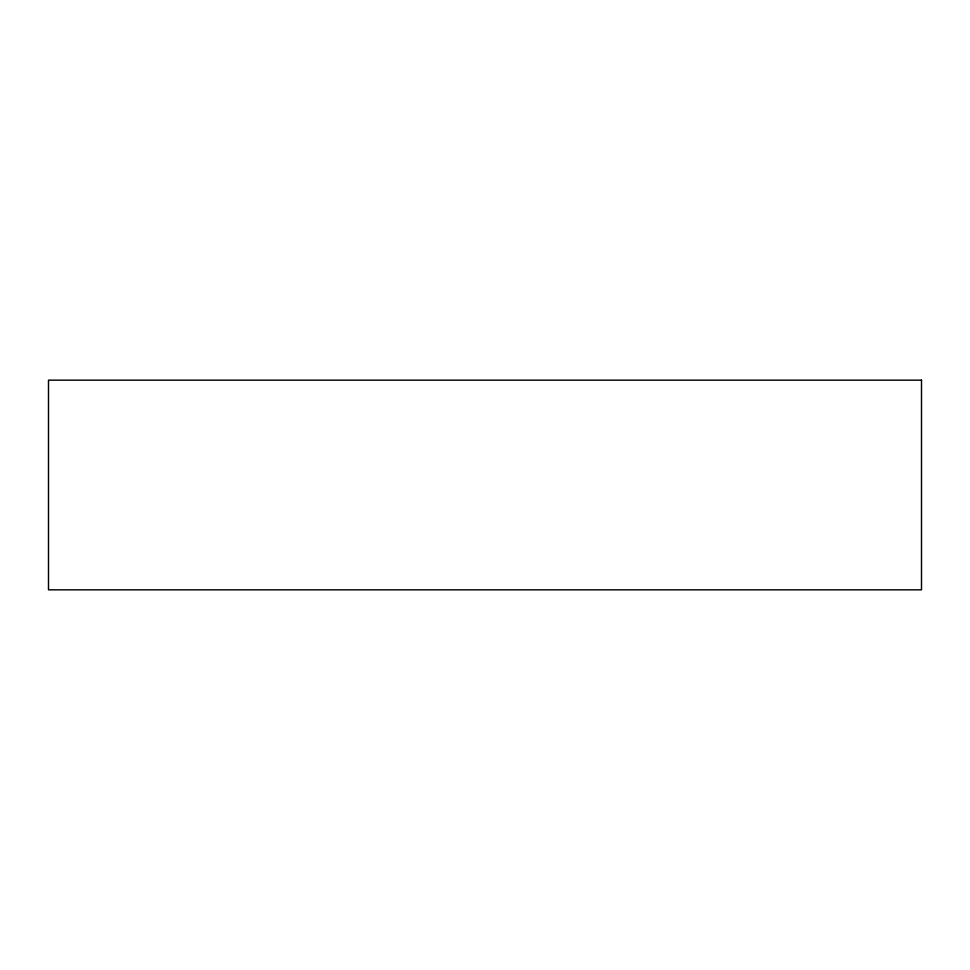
<?xml version="1.0" encoding="UTF-8"?>
<svg xmlns="http://www.w3.org/2000/svg" width="970" height="970" viewBox="0 0 970 970"><rect width="100%" height="100%" fill="white"/><g stroke="black" fill="none" stroke-linecap="round" stroke-linejoin="round"><path stroke-width="1.45" d="M921.5 380.167L48.5 380.167L48.5 589.833L921.5 589.833L921.5 380.167"/></g></svg>
